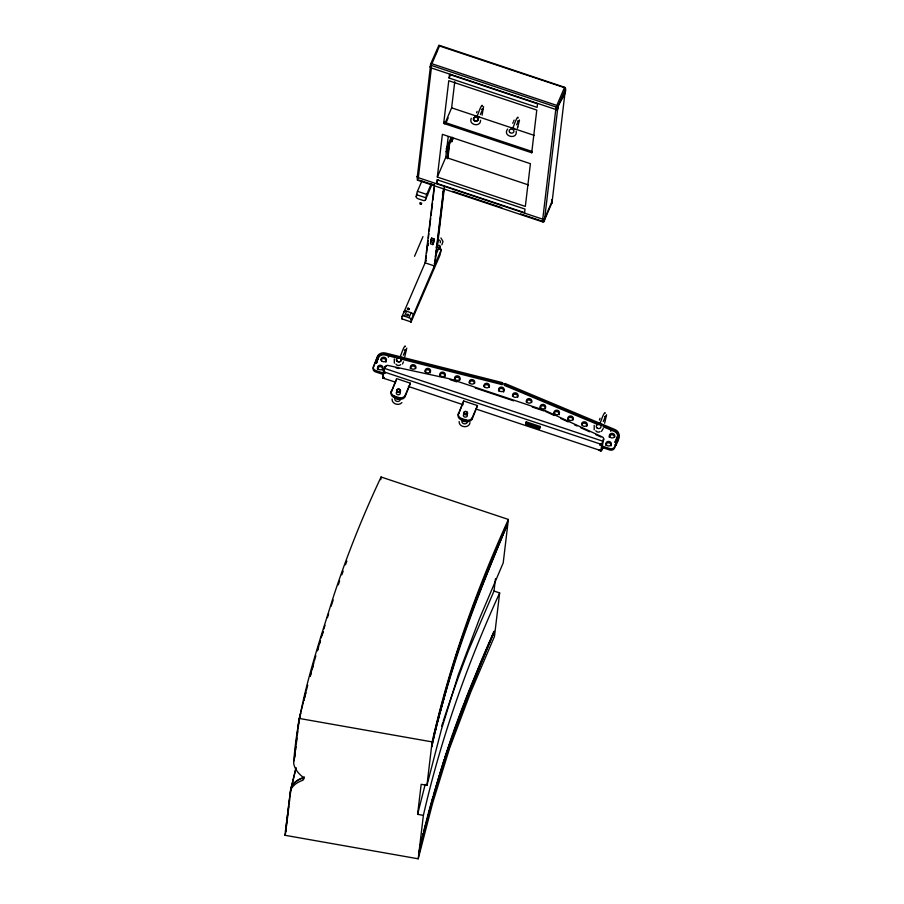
<?xml version="1.0" encoding="UTF-8"?>
<svg xmlns="http://www.w3.org/2000/svg" width="904" height="904" viewBox="0 0 904 904"><rect width="100%" height="100%" fill="white"/><g stroke="black" fill="none" stroke-linecap="round" stroke-linejoin="round"><path stroke-width="1.36" d="M438.903 247.832L439.559 246.509L438.937 249.504L439.92 246.634L438.587 249.38L438.779 248.204M451.582 140.561L452.362 138.866L451.797 141.838L452.554 138.922M382.844 378.301L383.522 371.295L385.149 366.741A2.531 2.113 6.8 0 1 388.065 365.476L450.226 378.957L545.575 410.755L602.301 436.926A2.531 2.113 6.8 0 1 603.533 439.57C601.827 441.48 599.533 456.995 602.471 448.508A2.531 2.113 6.8 0 0 602.595 447.503M294.207 759.936L294.195 760.806M519.495 119.995L517.777 127.068M499.652 592.922L494.477 636.371L470.814 691.933L449.559 748.263L432.598 803.238L418.213 858.8L285.009 835.296L290.466 790.469A38.951 21.267 11.4 0 1 302.264 780.468A4.644 2.531 11.4 0 0 302.682 776.92A38.951 21.267 11.4 0 1 293.71 763.247L293.71 762.388C297.71 705.086 316.637 650.417 333.655 595.973A1450.423 1213.891 6.8 0 1 381.081 477.007L508.387 519.45L503.212 562.898L479.549 618.472L458.294 674.802L441.333 729.765L426.948 785.327L421.174 784.31L417.603 814.334L423.377 815.363C440.858 738.76 467.108 664.384 499.652 592.922L494.013 591.046L495.482 578.763M286.059 828.855L285.483 831.296L290.964 788.017A38.951 21.267 11.4 0 1 302.761 778.016L302.761 778.841L303.348 778.536A4.644 2.531 11.4 0 0 304.026 776.717M294.376 758.558L298.682 721.313M286.523 826.098L287.009 821.928M287.348 819.148L288.003 813.589M288.331 810.809L288.828 806.639M289.167 803.859L289.664 799.69M290.15 795.52L290.986 788.57L296.06 767.858M294.67 757.507L295.167 753.337M295.495 750.557L295.992 746.388M296.331 743.608L296.987 738.048M297.314 735.268L297.811 731.087M298.151 728.308L298.806 722.748M374.979 363.758L377.409 356.379A6.825 5.718 6.8 0 1 385.545 353.046L399.15 356.481M376.369 362.673L378.606 356.775A5.56 4.656 6.8 0 1 385.228 354.052L397.466 357.159M377.601 359.803L376.414 359.374L377.307 357.317M383.872 370.73L385.149 366.741M388.37 357.261L388.539 355.882M380.765 479.674L381.081 477.007M391.285 391.997L396.596 378.606L410.393 383.206L405.082 396.596A5.062 4.237 6.8 0 1 398.641 398.946L394.359 397.523A5.062 4.237 6.8 0 1 391.285 391.997L396.438 379.974M430.62 64.026L430.327 66.501A1.266 1.062 6.8 0 0 431.095 67.89L556.039 109.553A1.266 1.062 6.8 0 0 557.644 108.966C557.565 103.18 568.898 92.253 564.785 87.349L438.937 45.2L430.586 64.173L431.389 65.416L556.333 107.079L557.938 106.491L565.554 88.728M417.761 180.065L418.055 177.591A1.266 1.062 6.8 0 1 417.286 176.212L417.309 180.099L543.609 222.214L551.813 203.05M431.095 67.89L431.389 65.416M392.076 399.014C391.613 403.975 398.924 406.212 401.918 402.585M402.054 318.841L401.93 316.728L425.106 262.838L434.44 184.337M432.055 184.235L425.468 199.807A2.531 1.345 23.2 0 1 422.925 200.383L418.405 198.88A2.531 1.345 23.2 0 1 416.19 196.71L417.117 192.156L421.885 180.958M403.998 312.083L404.031 311.801A2.531 1.345 23.2 0 1 406.574 311.225L411.094 312.727A2.531 1.345 23.2 0 1 413.309 314.897L413.275 315.168M394.359 397.523L394.517 396.144A5.062 4.237 6.8 0 1 391.455 390.618M398.641 398.946L398.8 397.568A5.062 4.237 6.8 0 0 405.252 395.217L410.393 383.206M438.948 247.73A2.531 1.345 23.2 0 1 441.175 249.899L439.92 255.312L410.958 322.265L411.207 319.824L434.383 265.934L443.548 188.823M425.468 199.807L426.394 195.253L431.163 184.043M405.082 396.596L405.252 395.217M426.225 256.024L425.558 261.584A2.531 1.345 23.2 0 1 426.372 260.838M426.552 253.222L428.044 240.667M428.383 237.876L428.88 233.684M429.208 230.893L430.699 218.327M431.038 215.536L432.53 202.982M432.858 200.191L434.349 187.625M436.575 183.32L436.994 179.726L525.021 209.084L524.591 212.666L436.575 183.32L438.157 179.625M437.321 177.048L442.395 134.346L530.411 163.692L525.337 206.406L437.321 177.048L445.762 157.352L448.214 136.696M443.694 123.407L448.768 80.705L536.795 110.062L531.71 152.765L443.694 123.407L444.226 122.187L532.241 151.533L531.71 152.765M449.085 78.026L449.514 74.433L537.53 103.79L537.112 107.373L449.085 78.026L450.667 74.331M430.948 239.696L430.451 243.82L432.835 244.611L434.01 238.871L431.637 238.08L430.948 239.696L433.321 240.487L432.835 244.611M431.151 242.204L431.637 238.08M433.875 242.6L434.214 239.809M444.791 123.848L451.638 107.847L454.757 81.676M447.22 157.985L448.723 145.363L445.943 151.849M434.259 263.471A2.531 1.345 23.2 0 1 434.835 264.68L443.966 187.93M447.446 158.618L449.107 144.663L452.271 137.272M437.536 245.165L444.339 187.919M447.83 158.607L449.819 141.849M480.566 120.277C480.713 127.645 468.125 125.034 471.266 118.277M458.373 414.36L463.684 400.981L477.481 405.58L472.171 418.97A5.062 4.237 6.8 0 1 465.729 421.32L461.447 419.885A5.062 4.237 6.8 0 1 458.373 414.36L463.684 400.981M461.447 419.885L461.605 418.518A5.062 4.237 6.8 0 1 458.531 412.992M465.729 421.32L465.888 419.942A5.062 4.237 6.8 0 0 472.329 417.591L477.481 405.58M418.213 858.8L423.377 815.363M426.948 785.327L432.112 741.89L298.908 718.386M472.171 418.97L472.329 417.591M402.449 359.408L502.082 384.607L502.195 383.669L401.546 358.187M502.398 383.59L502.511 382.652L401.873 357.17M596.651 424.044L504.488 385.409L504.601 384.471L505.121 383.533L599.521 423.072M505.121 383.533L504.488 385.409M435.366 789.938C450.294 735.46 473.074 683.39 494.092 631.308L486.804 647.784M450.7 674.746C465.221 623.489 487.019 574.481 506.692 525.303L503.991 531.337M542.694 221.74L542.988 219.265A1.266 1.062 6.8 0 0 544.603 218.666L552.22 200.903A1.266 1.062 6.8 0 0 551.869 199.75M556.039 109.553L556.333 107.079M420.597 843.771L419.117 852.98C436.033 776.604 464.023 703.097 494.431 631.421C467.391 691.628 443.977 753.597 427.637 817.611M433.852 736.59L431.716 746.975C448.644 670.587 476.623 597.092 507.031 525.416C484.16 576.978 463.063 629.512 447.977 683.932M544.31 221.141L544.603 218.666M557.938 106.491L544.671 218.452A1.514 1.266 6.8 0 1 542.739 219.152L555.779 109.452A1.514 1.266 6.8 0 0 557.712 108.74M564.785 87.349L564.491 89.824A1.266 1.062 6.8 0 1 565.26 91.202M525.665 424.202L526.252 421.84L540.05 426.439L539.88 427.818L539.462 428.801L525.665 424.202L526.252 421.84M551.926 203.377L565.147 91.406A1.514 1.266 6.8 0 0 564.729 90.027M539.462 428.801L540.05 426.439M602.471 448.508L602.55 447.819A2.531 2.113 6.8 0 0 602.674 446.813M602.55 447.819L601.533 449.955L603.533 439.57M610.788 431.411L610.957 430.01M601.962 445.966L609.816 448.587A3.797 3.175 6.8 0 0 614.652 446.813L616.359 442.824L615.172 442.429L615.33 441.367L617.443 436.429A5.56 4.656 6.8 0 0 614.517 430.519L602.878 425.648M614.935 444.666L616.121 445.062L616.517 441.762L618.63 436.824A6.825 5.718 6.8 0 0 615.036 429.581L602.109 424.157M417.603 814.334L425.174 784.412M431.716 743.958C449.028 666.598 475.606 591.566 508.387 519.45M419.366 850.393L421.241 842.596M300.58 713.403L299.009 719.946L300.704 713.425M285.009 835.296L286.24 830.143M295.936 768.061L291.167 788.141L291.664 786.638A36.861 20.091 12.9 0 1 302.772 777.813L303.676 777.609M300.896 712.092L303.439 701.809M433.502 736.523L437.479 720.612M433.152 739.415L436.146 727.302M420.891 842.528L423.185 833.239M420.552 845.432L423.535 833.318M435.445 730.127L438.508 718.036M423.524 831.917L427.637 816.029M422.835 836.144L425.897 824.041M303.767 700.521L306.06 691.537M303.891 700.543L305.857 692.848M394.246 358.956L394.381 363.171M403.444 361.849L402.495 363.996M470.012 422.631C469.232 428.711 458.723 427.615 459.142 421.524M603.262 428.485L601.51 431.377M306.399 690.26L307.744 685.142M438.146 717.957L443.096 699.47M437.807 720.861L446.022 690.328M425.208 826.866L433.423 796.334M310.151 676.181L311.541 671.062M310.275 676.203L311.315 672.373M440.237 711.606L448.666 681.119M427.987 814.707L430.485 805.475M311.903 669.785L314.038 662.124M312.016 669.819L313.089 665.988M443.457 698.148L451.039 671.841M430.858 804.153L433.061 796.254M314.4 660.847L315.869 655.75M433.445 794.932L444.09 759.529M317.338 650.654L320.344 640.484M317.462 650.688L318.592 646.869M319.338 644.326L320.468 640.518M404.789 356.651L406.755 348.108M321.123 637.941L323.056 631.591M322.016 635.433L323.18 631.625M451.435 670.531L453.831 662.666M452.746 139.159L452.689 137.77M439.943 246.815L439.886 245.413L438.124 245.425M500.974 384.358L501.178 383.285M502.082 384.607L502.511 382.652M454.237 661.366L456.689 653.513M323.835 629.06L325.022 625.263M442.553 193.592L443.039 192.247M436.157 247.413L436.937 245.47M327.417 617.658L328.638 613.872M457.119 652.213L472.961 607.002M444.508 758.219L452.983 733.008M482.092 115.17L483.583 106.638M331.101 606.29L333.18 599.973M604.64 423.219L606.584 414.744M476.577 112.797L477.075 111.395M480.352 114.559L482.962 108.649L481.459 109.407M403.331 355.216L405.851 349.441L404.314 350.108M517.348 128.289L517.777 127.046M437.129 247.244L437.739 246.035M599.409 420.044L600.041 418.303M603.284 421.513L605.68 416.077L604.674 416.71M453.401 731.822L460.351 713.007M402.02 358.47L401.342 357.012L398.291 356.617M452.723 139.329L451.537 141.612M383.545 372.595L384.629 372.482L384.369 373.16M383.183 378.121L384.302 378.313L382.912 377.951M600.019 444.791L601.296 445.31M599.386 450.147C602.188 451.13 600.086 448.486 599.442 450.271M475.199 116.243L476.171 115.61M598.007 423.558L598.99 422.925L601.171 423.648L601.623 425.287M473.402 605.827L476.532 597.612M460.803 711.832L463.933 703.628M512.76 123.294L513.201 122.13M516.602 124.842L518.636 120.548L517.563 121.272M476.996 596.448L480.182 588.255M464.385 702.453L467.583 694.261M480.645 587.091L491.041 561.463M468.046 693.097L482.826 657.038M491.516 560.299L503.46 532.546M435.751 53.912L437.344 50.206M446.576 121.599L448.158 117.904M416.19 196.71L417.252 194.247M446.135 149.115L451.119 137.476M414.541 256.295L422.982 236.599M476.193 115.622L477.041 116.345L478.374 113.102A9.119 1.198 -71.6 0 1 482.442 106.118M374.55 364.753L373.262 367.747A3.797 3.175 6.8 0 0 375.567 371.894L383.42 374.516M377.137 358.752L376.245 360.809L376.505 359.204L377.691 359.611M376.618 363.092L377.443 361.182M433.321 240.487L434.01 238.871M401.93 316.728A2.531 1.345 23.2 0 1 404.472 316.151L406.574 311.225M435.943 251.911L437.039 249.346M411.207 319.824A2.531 1.345 23.2 0 0 408.992 317.654L411.094 312.727M435.265 256.352L437.898 250.193M434.835 264.68L441.175 249.899M400.031 357.023L401.365 353.758A9.108 1.198 -71.6 0 1 405.421 346.605M510.997 127.848L512.726 128.244L514.06 125.001A9.119 1.198 -71.6 0 1 518.128 118.017M494.013 591.046L468.419 650.677A1764.292 1476.571 6.8 0 0 443.288 721.087M483.324 655.875L486.307 648.936M599.861 423.66L601.194 420.394A9.108 1.198 -71.6 0 1 605.239 413.252M615.172 442.429L616.031 440.417M616.2 444.203L614.483 448.192A3.797 3.175 6.8 0 1 609.646 449.955L601.804 447.344M616.121 445.062L618.246 440.124A6.825 5.718 6.8 0 0 618.551 437.344M513.641 121.057L514.071 120.119M383.477 376.618L383.194 377.115L383.578 373.137L375.736 370.516A3.797 3.175 6.8 0 1 373.431 366.38L375.137 362.38L376.335 362.775L378.493 357.713A5.56 4.656 6.8 0 1 385.115 354.989L395.613 357.679M440.214 242.814L440.474 241.458L439.457 240.012M594.199 425.366L594.211 429.807M442.485 194.902L443.446 191.501M419.987 203.05L420.552 204.281M507.63 129.046C502.014 136.47 517.743 140.233 516.184 131.125M441.864 244.803L443.016 241.526L440.926 237.933M478.815 117.972L478.792 116.616L477.041 116.345M384.177 378.482L394.98 381.996M421.275 204.191L421.716 203.23M407.806 308.4C406.958 310.739 410.744 308.32 407.84 308.264M420.168 202.903L420.891 202.722M407.139 314.163C404.924 315.812 409.998 316.321 408.133 314.264M384.697 373.16C386.776 372.55 382.539 370.787 383.601 372.708M601.171 445.356C603.25 444.745 599.024 442.983 600.086 444.904M421.241 204.327L420.247 204.225M408.156 308.275C405.229 309.371 410.687 310.795 408.834 308.366M384.98 373.058L383.635 372.606M601.454 445.254L599.973 444.644M600.821 450.61L600.03 450.678M512.726 128.244L514.048 128.232L514.805 129.453M601.25 445.276L600.109 444.802M600.606 450.633L599.476 450.169M396.088 367.928L398.8 368.504M451.638 107.847L475.651 115.848M478.318 116.74L511.653 127.859M514.319 128.741L534.332 135.419M445.762 157.352L528.444 184.924M418.055 177.591L542.988 219.265M419.433 180.212L434.044 185.094M452.655 191.298L501.833 207.694M520.444 213.898L543.033 221.435M417.445 191.309L426.722 194.394M416.439 194.642L425.716 197.739M425.106 262.838L434.383 265.934M404.472 316.151L408.992 317.654M401.681 318.784L410.958 321.88M450.147 379.646L456.769 381.85M475.312 388.031L513.709 400.845M532.253 407.026L544.163 410.992M616.528 439.254L617.714 439.649L617.466 441.254L618.359 439.163A6.825 5.718 6.8 0 0 618.72 437.796M375.296 361.317L376.493 361.713M615.33 441.367L616.517 441.762M384.449 368.369L602.832 441.197M383.443 371.713L601.827 444.542M525.823 422.823L539.631 427.422M408.348 386.449L463.153 404.732M476.532 409.184L601.092 450.734M394.517 396.144L398.8 397.568M461.605 418.518L465.888 419.942M504.601 384.471L597.702 423.479M603.16 426.767L614.404 431.457A5.56 4.656 6.8 0 1 617.33 437.366L616.449 439.457L617.635 439.819L618.517 437.762A6.825 5.718 6.8 0 0 618.833 435.005M545.496 411.444L554.31 415.512M560.616 418.416L568.187 421.908M574.481 424.812L577.001 425.976M580.786 427.728L589.611 431.796M595.917 434.7L600.957 437.027M599.849 450.599L599.329 450M383.047 378.008C386.211 379.917 382.708 375.205 383.07 378.2M552.039 200.146A1.514 1.266 6.8 0 1 552.095 201.117M428.021 245.707A1.412 1.186 6.8 0 1 427.931 244.261M428.101 245.029A1.412 1.186 6.8 0 1 428.01 243.571M449.107 144.663A2.531 1.345 23.2 0 1 448.87 145.126M427.581 194.88A2.531 1.345 23.2 0 1 427.343 195.343M469.153 382.946A2.723 2.271 6.8 0 1 472.069 380.957A2.723 2.271 6.8 0 1 474.566 383.499M483.866 386.675A2.723 2.271 6.8 0 1 486.793 384.675A2.723 2.271 6.8 0 1 489.279 387.217M378.053 356.086A6.825 5.718 6.8 0 1 379.149 355.046M381.002 360.007A2.723 2.271 6.8 0 1 384.788 358.877A2.723 2.271 6.8 0 1 385.793 362.233M377.443 369.227A2.723 2.271 6.8 0 1 380.674 366.696A2.723 2.271 6.8 0 1 382.347 370.278M498.59 391.059A2.723 2.271 6.8 0 1 501.833 388.528A2.723 2.271 6.8 0 1 503.494 392.11M400.675 364.583A2.723 2.271 6.8 0 1 395.986 364.109M502.511 383.646A21.752 18.204 6.8 0 1 504.895 384.437M410.326 368.64A2.723 2.271 6.8 0 1 412.857 366.03A2.723 2.271 6.8 0 1 415.693 368.595M425.004 371.77A2.723 2.271 6.8 0 1 428.27 369.826A2.723 2.271 6.8 0 1 430.27 372.889M439.977 376.663A2.723 2.271 6.8 0 1 439.751 376.087M439.864 374.911A2.723 2.271 6.8 0 1 443.333 373.646A2.723 2.271 6.8 0 1 444.983 376.618M454.689 380.392A2.723 2.271 6.8 0 1 457.006 377.217A2.723 2.271 6.8 0 1 459.695 380.347M609.262 437.344A2.723 2.271 6.8 0 1 611.793 434.745A2.723 2.271 6.8 0 1 614.641 437.299M605.816 445.389A2.723 2.271 6.8 0 1 608.697 442.802A2.723 2.271 6.8 0 1 611.047 445.921M554.163 414.744A2.723 2.271 6.8 0 1 556.468 411.569A2.723 2.271 6.8 0 1 559.169 414.699M568.379 421.049A2.723 2.271 6.8 0 1 567.994 420.541M567.768 419.964A2.723 2.271 6.8 0 1 570.3 417.354A2.723 2.271 6.8 0 1 573.147 419.919M512.421 396.189A2.723 2.271 6.8 0 1 515.687 394.257A2.723 2.271 6.8 0 1 517.676 397.319M526.241 401.986A2.723 2.271 6.8 0 1 529.168 399.997A2.723 2.271 6.8 0 1 531.654 402.54M540.332 408.947A2.723 2.271 6.8 0 1 540.117 408.371M540.072 407.783A2.723 2.271 6.8 0 1 543.349 405.839A2.723 2.271 6.8 0 1 545.338 408.902M616.359 431.332A6.825 5.718 6.8 0 1 617.534 432.383M581.713 424.586A2.723 2.271 6.8 0 1 585.182 423.321A2.723 2.271 6.8 0 1 586.832 426.292M600.03 431.649A2.723 2.271 6.8 0 1 595.815 430.745M385.07 367.431A2.531 2.113 6.8 0 1 386.223 366.323M603.42 438.756A2.531 2.113 6.8 0 1 603.454 440.259M466.882 414.416A2 1.672 6.8 0 1 466.656 416.778A2 1.672 6.8 0 1 463.842 416.495A2 1.672 6.8 0 1 464.068 414.134M467.187 420.71A2.78 2.328 6.8 0 1 462.136 419.027M467.142 420.609A2.78 2.328 6.8 0 1 464.419 423.84A2.78 2.328 6.8 0 1 462.362 420.123M466.136 420.857A2.712 2.271 6.8 0 1 462.532 419.648M464.837 420.36A2.576 2.158 6.8 0 1 463.582 419.931M399.218 389.24A2 1.672 6.8 0 1 399.975 392.031A2 1.672 6.8 0 1 396.675 391.319A2 1.672 6.8 0 1 398.709 389.127M400.088 392.426A2 1.672 6.8 0 1 399.139 394.63A2 1.672 6.8 0 1 396.472 393.748A2 1.672 6.8 0 1 397.421 391.534M400.11 398.336A2.78 2.328 6.8 0 1 395.093 397.263M399.647 398.178A2.712 2.271 6.8 0 1 395.443 397.285M400.28 398.822A2.78 2.328 6.8 0 1 396.98 401.41A2.78 2.328 6.8 0 1 395.274 397.749M397.093 397.839A2.576 2.158 6.8 0 1 395.997 397.172M338.288 584.854A1450.423 1213.891 6.8 0 1 339.599 581.091M341.825 574.82A1450.423 1213.891 6.8 0 1 343.17 571.057M345.464 564.797A1450.423 1213.891 6.8 0 1 346.853 561.056M441.649 726.172A1764.292 1476.571 6.8 0 1 442.881 722.364M430.451 66.297L417.399 176.009A1.514 1.266 6.8 0 0 418.326 177.659L431.366 67.958A1.514 1.266 6.8 0 1 430.451 66.297M439.513 45.98L431.897 63.743L556.83 105.406L564.446 87.643L439.513 45.98M509.709 132.38A2.407 2.011 6.8 0 0 513.788 131.894A2.407 2.011 6.8 0 0 511.099 129.148A2.407 2.011 6.8 0 0 509.709 132.38M474.035 120.345A2.407 2.011 6.8 0 0 478.126 119.859A2.407 2.011 6.8 0 0 475.425 117.102A2.407 2.011 6.8 0 0 474.035 120.345M474.024 120.481A2.407 2.011 6.8 0 0 478.103 119.995A2.407 2.011 6.8 0 0 475.414 117.237A2.407 2.011 6.8 0 0 474.024 120.481M397.003 361.159A2.407 2.011 6.8 0 0 401.093 360.673A2.407 2.011 6.8 0 0 398.393 357.916A2.407 2.011 6.8 0 0 397.003 361.159M397.025 361.024A2.407 2.011 6.8 0 0 401.105 360.526A2.407 2.011 6.8 0 0 398.415 357.781A2.407 2.011 6.8 0 0 397.025 361.024M596.832 427.795A2.407 2.011 6.8 0 0 600.923 427.309A2.407 2.011 6.8 0 0 598.222 424.564A2.407 2.011 6.8 0 0 596.832 427.795M469.956 383.251A2.723 2.271 6.8 0 0 474.577 382.697A2.723 2.271 6.8 0 0 471.526 379.59A2.723 2.271 6.8 0 0 469.956 383.251M484.668 386.98A2.723 2.271 6.8 0 0 489.29 386.426A2.723 2.271 6.8 0 0 486.25 383.307A2.723 2.271 6.8 0 0 484.668 386.98M455.243 379.522A2.723 2.271 6.8 0 0 459.865 378.968A2.723 2.271 6.8 0 0 456.814 375.861A2.723 2.271 6.8 0 0 455.243 379.522M378.211 368.934A2.723 2.271 6.8 0 0 382.833 368.38A2.723 2.271 6.8 0 0 379.782 365.272A2.723 2.271 6.8 0 0 378.211 368.934M381.657 360.899A2.723 2.271 6.8 0 0 386.279 360.346A2.723 2.271 6.8 0 0 383.228 357.227A2.723 2.271 6.8 0 0 381.657 360.899M499.358 390.765A2.723 2.271 6.8 0 0 503.98 390.212A2.723 2.271 6.8 0 0 500.929 387.104A2.723 2.271 6.8 0 0 499.358 390.765M411.094 368.346A2.723 2.271 6.8 0 0 415.716 367.792A2.723 2.271 6.8 0 0 412.665 364.685A2.723 2.271 6.8 0 0 411.094 368.346M425.807 372.075A2.723 2.271 6.8 0 0 430.428 371.521A2.723 2.271 6.8 0 0 427.377 368.403A2.723 2.271 6.8 0 0 425.807 372.075M440.519 375.804A2.723 2.271 6.8 0 0 445.141 375.25A2.723 2.271 6.8 0 0 442.09 372.132A2.723 2.271 6.8 0 0 440.519 375.804M610.03 437.061A2.723 2.271 6.8 0 0 614.652 436.496A2.723 2.271 6.8 0 0 611.601 433.389A2.723 2.271 6.8 0 0 610.03 437.061M606.584 445.096A2.723 2.271 6.8 0 0 611.206 444.542A2.723 2.271 6.8 0 0 608.155 441.434A2.723 2.271 6.8 0 0 606.584 445.096M513.223 396.494A2.723 2.271 6.8 0 0 517.845 395.941A2.723 2.271 6.8 0 0 514.794 392.833A2.723 2.271 6.8 0 0 513.223 396.494M582.368 425.468A2.723 2.271 6.8 0 0 586.99 424.914A2.723 2.271 6.8 0 0 583.939 421.806A2.723 2.271 6.8 0 0 582.368 425.468M568.537 419.671A2.723 2.271 6.8 0 0 573.159 419.117A2.723 2.271 6.8 0 0 570.108 416.009A2.723 2.271 6.8 0 0 568.537 419.671M554.706 413.885A2.723 2.271 6.8 0 0 559.327 413.331A2.723 2.271 6.8 0 0 556.276 410.213A2.723 2.271 6.8 0 0 554.706 413.885M540.874 408.088A2.723 2.271 6.8 0 0 545.507 407.534A2.723 2.271 6.8 0 0 542.457 404.416A2.723 2.271 6.8 0 0 540.874 408.088M527.055 402.291A2.723 2.271 6.8 0 0 531.676 401.738A2.723 2.271 6.8 0 0 528.625 398.63A2.723 2.271 6.8 0 0 527.055 402.291M464.114 414.213A2 1.672 6.8 0 0 467.515 413.795A2 1.672 6.8 0 0 465.277 411.512A2 1.672 6.8 0 0 464.114 414.213M464.554 413.467A1.492 1.243 6.8 0 0 467.097 413.162A1.492 1.243 6.8 0 0 465.424 411.456A1.492 1.243 6.8 0 0 464.554 413.467M397.477 391.093A1.492 1.243 6.8 0 0 400.009 390.788A1.492 1.243 6.8 0 0 398.336 389.082A1.492 1.243 6.8 0 0 397.477 391.093"/></g></svg>
